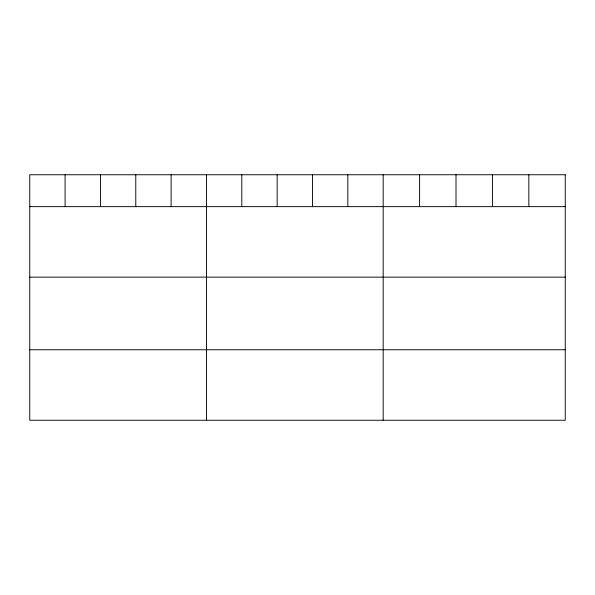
<?xml version="1.0" encoding="UTF-8"?>
<svg xmlns="http://www.w3.org/2000/svg" width="595" height="595" viewBox="0 0 595 595"><rect width="100%" height="100%" fill="white"/><g stroke="black" fill="none" stroke-linecap="round" stroke-linejoin="round"><path stroke-width="0.89" d="M29.75 206.643L565.25 206.643M29.75 277.136L565.25 277.136M29.75 349.756L565.25 349.756M528.836 174.752L528.836 206.643M492.422 174.752L492.422 206.643M456.008 174.752L456.008 206.643M419.594 174.752L419.594 206.643M383.18 174.752L383.18 420.248M347.837 174.752L347.837 206.643M312.494 174.752L312.494 206.643M277.151 174.752L277.151 206.643M241.808 174.752L241.808 206.643M206.465 174.752L206.465 420.248M171.122 174.752L171.122 206.643M135.779 174.752L135.779 206.643M100.436 174.752L100.436 206.643M65.093 174.752L65.093 206.643M565.25 174.752L29.75 174.752L29.75 420.248L565.25 420.248L565.25 174.752"/></g></svg>
